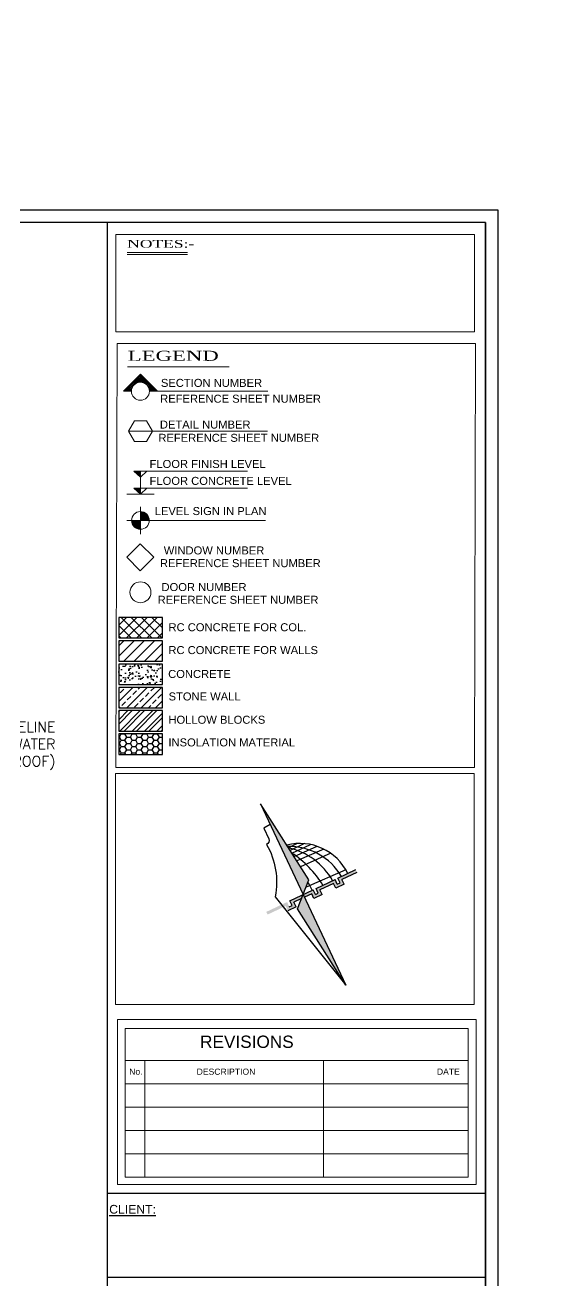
# Model space of a CAD drawing. Header units: inches. Extents: x 191440 to 383551, y 141400 to 284946.
# Drawn here: x 191716.23 to 191728.71, y 141495.03 to 141525.45 of the extents above; entities that cross this region are included whole.
import ezdxf
from ezdxf.enums import TextEntityAlignment as Align

# ---------------------------------------------------------------- set-up
doc = ezdxf.new("R2010")
doc.units = ezdxf.units.IN
doc.header["$MEASUREMENT"] = 0
doc.layers.add('I - Outline', color=60, linetype='Continuous')
doc.layers.add('Sanitary', color=6, linetype='Continuous')
doc.styles.add('ROMANS', font='romans', dxfattribs={"height": 1})
doc.styles.add('ROMANT', font='romantic.ttf', dxfattribs={"height": 20})
doc.styles.add('STYLE7', font='swissi.ttf')
doc.dimstyles.new('osama', dxfattribs={"dimtxt": 50, "dimasz": 45, "dimexe": 0.18, "dimexo": 0.0625, "dimgap": 0.2, "dimtad": 0, "dimdec": 0, "dimzin": 0, "dimdsep": 46, "dimtxsty": 'ROMANS', "dimcen": 0, "dimse1": 1, "dimse2": 1, "dimclrd": 3, "dimclre": 3, "dimclrt": 5, "dimadec": 0, "dimazin": 0, "dimtfac": 0.6, "dimtdec": 0, "dimtmove": 2, "dimatfit": 3, "dimfxl": 1, "dimtolj": 1, "dimtzin": 0, "dimarcsym": 0})

# ---------------------------------------------------------------- blocks, each defined once
blk = doc.blocks.new('A$C18BE6784')
h = blk.add_hatch(color=1)
h.paths.add_polyline_path([(0, 10.195), (0, 5.097), (0, 5.097), (0.583, 5.652)])
h.paths.add_polyline_path([(0, 5.097), (-0.569, 4.555), (0, 0)])
h = blk.add_hatch(color=1)
h.paths.add_polyline_path([(0, 10.195), (0, 5.097), (0, 5.097), (0.583, 5.652)])
h.paths.add_polyline_path([(0, 5.097), (-0.569, 4.555), (0, 0)])
h = blk.add_hatch(color=3)
h.paths.add_polyline_path([(2.953, 5.097), (1.953, 5.097), (1.953, 4.835), (1.794, 4.835), (1.794, 5.097), (0.725, 5.097), (0.725, 4.835), (0.566, 4.835), (0.566, 5.097), (0, 5.097), (0, 5.097), (0, 4.946), (0.412, 4.946), (0.412, 4.684), (0.874, 4.684), (0.874, 4.946), (1.64, 4.946), (1.64, 4.684), (2.103, 4.684), (2.103, 4.946), (2.953, 4.946)])
h.paths.add_polyline_path([(0, 5.097), (0, 5.097), (-0.745, 5.097), (-0.745, 4.835), (-0.904, 4.835), (-0.904, 5.097), (-1.216, 5.097), (-1.18, 4.946), (-1.058, 4.946), (-1.058, 4.684), (-0.596, 4.684), (-0.596, 4.946), (-0.158, 4.946)])
h.paths.add_polyline_path([(-1.216, 5.097), (-2.075, 5.097), (-2.075, 4.946), (-1.18, 4.946)])
h = blk.add_hatch(color=3)
h.paths.add_polyline_path([(2.953, 5.097), (1.953, 5.097), (1.953, 4.835), (1.794, 4.835), (1.794, 5.097), (0.725, 5.097), (0.725, 4.835), (0.566, 4.835), (0.566, 5.097), (0, 5.097), (0, 5.097), (0, 4.946), (0.412, 4.946), (0.412, 4.684), (0.874, 4.684), (0.874, 4.946), (1.64, 4.946), (1.64, 4.684), (2.103, 4.684), (2.103, 4.946), (2.953, 4.946)])
h.paths.add_polyline_path([(0, 5.097), (0, 5.097), (-0.745, 5.097), (-0.745, 4.835), (-0.904, 4.835), (-0.904, 5.097), (-1.216, 5.097), (-1.18, 4.946), (-1.058, 4.946), (-1.058, 4.684), (-0.596, 4.684), (-0.596, 4.946), (-0.158, 4.946)])
h.paths.add_polyline_path([(-1.216, 5.097), (-2.075, 5.097), (-2.075, 4.946), (-1.18, 4.946)])
for p, q in [((0.832, 7.569), (0.339, 7.556)), ((0.832, 7.569), (0.339, 7.556)), ((1.162, 7.407), (0.358, 7.407)), ((1.162, 7.407), (0.358, 7.407)), ((0.379, 7.246), (1.416, 7.239)), ((0.379, 7.246), (1.416, 7.239)), ((0.406, 7.032), (1.685, 7.011)), ((0.406, 7.032), (1.685, 7.011)), ((1.93, 6.739), (0.439, 6.773)), ((1.93, 6.739), (0.439, 6.773)), ((2.162, 6.392), (0.483, 6.43)), ((2.162, 6.392), (0.483, 6.43)), ((2.498, 5.307), (0.293, 5.376)), ((2.498, 5.307), (0.293, 5.376))]:
    blk.add_line(p, q)
at = {"color": 3}
for p, q in [((-0.596, 4.684), (-1.058, 4.684)), ((-0.596, 4.684), (-1.058, 4.684)), ((-0.904, 4.835), (-0.745, 4.835)), ((-0.904, 4.835), (-0.745, 4.835)), ((-0.745, 5.097), (0.566, 5.097)), ((-0.745, 4.835), (-0.745, 5.097)), ((-0.745, 5.097), (0.566, 5.097)), ((-0.745, 4.835), (-0.745, 5.097)), ((-0.158, 4.946), (-0.596, 4.946)), ((-0.596, 4.684), (-0.596, 4.946)), ((-0.158, 4.946), (-0.596, 4.946)), ((-0.596, 4.684), (-0.596, 4.946)), ((0.412, 4.946), (0, 4.946)), ((0.412, 4.946), (0, 4.946)), ((0.412, 4.684), (0.412, 4.946)), ((0.412, 4.684), (0.412, 4.946)), ((0.874, 4.684), (0.412, 4.684)), ((0.874, 4.684), (0.412, 4.684)), ((0.566, 4.835), (0.566, 5.097)), ((0.566, 4.835), (0.566, 5.097)), ((0.566, 4.835), (0.725, 4.835)), ((0.566, 4.835), (0.725, 4.835)), ((0.725, 5.097), (1.794, 5.097)), ((0.725, 4.835), (0.725, 5.097)), ((0.725, 5.097), (1.794, 5.097)), ((0.725, 4.835), (0.725, 5.097)), ((1.64, 4.946), (0.874, 4.946)), ((0.874, 4.684), (0.874, 4.946)), ((1.64, 4.946), (0.874, 4.946)), ((0.874, 4.684), (0.874, 4.946)), ((1.64, 4.684), (1.64, 4.946)), ((1.64, 4.684), (1.64, 4.946)), ((2.103, 4.684), (1.64, 4.684)), ((2.103, 4.684), (1.64, 4.684)), ((1.794, 4.835), (1.794, 5.097)), ((1.794, 4.835), (1.794, 5.097)), ((1.794, 4.835), (1.953, 4.835)), ((1.794, 4.835), (1.953, 4.835)), ((1.953, 5.097), (2.953, 5.097)), ((1.953, 4.835), (1.953, 5.097)), ((1.953, 5.097), (2.953, 5.097)), ((1.953, 4.835), (1.953, 5.097)), ((2.953, 4.946), (2.103, 4.946)), ((2.103, 4.684), (2.103, 4.946)), ((2.953, 4.946), (2.103, 4.946)), ((2.103, 4.684), (2.103, 4.946))]:
    blk.add_line(p, q, dxfattribs=at)
at = {"color": 1}
blk.add_lwpolyline([(0, 10.195), (0, 0), (-0.569, 4.555), (0.583, 5.652), (0, 10.195)], dxfattribs=at)
blk.add_lwpolyline([(0, 10.195), (0, 0), (-0.569, 4.555), (0.583, 5.652), (0, 10.195)], dxfattribs=at)
blk.add_lwpolyline([(0, 9.034), (-0.378, 8.997), (-0.378, 8.399, -0.373571), (-0.594, 8.194, -0.17897), (-1.337, 5.604), (0, 0)], format="xyb")
blk.add_lwpolyline([(0, 9.034), (-0.378, 8.997), (-0.378, 8.399, -0.373571), (-0.594, 8.194, -0.17897), (-1.337, 5.604), (0, 0)], format="xyb")
for centre, radius, start, end in [((-0.197, 5.067), 2.705, 0.64029, 79.04621), ((-0.197, 5.067), 2.705, 0.64029, 79.04621), ((-0.926, 4.825), 3.084, 5.05852, 66.01702), ((-0.926, 4.825), 3.084, 5.05852, 66.01702), ((-1.772, 4.849), 3.433, 4.14076, 52.06066), ((-1.772, 4.849), 3.433, 4.14076, 52.06066), ((-4.358, 4.433), 5.509, 6.92812, 30.71525), ((-4.358, 4.433), 5.509, 6.92812, 30.71525), ((-9.094, 4.766), 9.612, 1.97731, 4.73572), ((-9.094, 4.766), 9.612, 1.97731, 4.73572)]:
    blk.add_arc(centre, radius, start, end)

msp = doc.modelspace()

# ---------------------------------------------------------------- hatches: boundary and pattern name
at = {"layer": 'I - Outline'}
h = msp.add_hatch(dxfattribs=at)
h.set_pattern_fill('ANSI37', color=8, scale=1.411978)
h.set_pattern_definition([(45, (190816.17322, 141484.20381), (-0.124802422, 0.124802422), []), (135, (190816.17322, 141484.20381), (-0.124802422, -0.124802422), [])])
h.paths.add_polyline_path([(191719.55689, 141511.10199), (191718.49791, 141511.10199), (191718.49791, 141510.6078), (191719.55689, 141510.6078)])
h = msp.add_hatch(dxfattribs=at)
h.set_pattern_fill('ANSI31', color=8, scale=1.411978)
h.set_pattern_definition([(45, (190816.17322, 141484.20381), (-0.124802422, 0.124802422), [])])
h.paths.add_polyline_path([(191719.55689, 141510.04301), (191719.55689, 141510.5372), (191718.49791, 141510.5372), (191718.49791, 141510.04301)])
h = msp.add_hatch(dxfattribs=at)
h.set_pattern_fill('AR-CONC', color=8, scale=0.042359)
h.set_pattern_definition([(50, (190816.17322, 141484.2038), (0.30382673, -0.026581394), [0.03176951, -0.34946461]), (355, (190816.17322, 141484.2038), (-0.05877416, 0.31862367), [0.02541561, -0.27957169]), (100.451444, (190816.19854, 141484.2016), (0.24505257, 0.29204228), [0.02699993, -0.29699922]), (46.1842, (190816.17322, 141484.28853), (0.45207645, -0.07011289), [0.04765426, -0.52419691]), (96.635635, (190816.2109, 141484.2827), (0.3959167, 0.41263027), [0.04049992, -0.44549908]), (351.184164, (190816.17322, 141484.28853), (0.3959167, 0.41263027), [0.03812341, -0.41935753]), (21, (190816.21558, 141484.26735), (0.25284593, -0.17054673), [0.03176951, -0.34946461]), (326, (190816.21558, 141484.26735), (0.10306678, 0.30716882), [0.02541561, -0.27957169]), (71.451445, (190816.23665, 141484.25314), (0.35591271, 0.13662209), [0.02699993, -0.29699922]), (37.5, (190816.17322, 141484.20381), (0.005150835, 0.141011662), [0, -0.27618294, 0, -0.283807623, 0, -0.28063067]), (7.5, (190816.17322, 141484.20381), (0.111434537, 0.167070224), [0, -0.161812704, 0, -0.269829038, 0, -0.10695735]), (327.5, (190816.07876, 141484.20381), (0.226123696, -0.009554096), [0, -0.105898367, 0, -0.330402904, 0, -0.438419238]), (317.5, (190816.0364, 141484.2038), (0.24703385, 0.042403816), [0, -0.137667877, 0, -0.219421416, 0, -0.3113412])])
h.paths.add_polyline_path([(191719.55689, 141509.97241), (191718.49791, 141509.97241), (191718.49791, 141509.47822), (191719.55689, 141509.47822)])
h = msp.add_hatch(dxfattribs=at)
h.set_pattern_fill('ANSI33', color=8, scale=0.988385)
h.set_pattern_definition([(45, (190816.17322, 141484.2038), (-0.17472339, 0.17472339), []), (45, (190816.34795, 141484.2038), (-0.17472339, 0.17472339), [0.123548094, -0.061774047])])
h.paths.add_polyline_path([(191719.55689, 141509.40762), (191718.49791, 141509.40762), (191718.49791, 141508.91343), (191719.55689, 141508.91343)])
h = msp.add_hatch(dxfattribs=at)
h.set_pattern_fill('ANSI32', color=8, scale=0.564791)
h.set_pattern_definition([(45, (190816.17322, 141484.2038), (-0.149762906, 0.149762906), []), (45, (190816.27307, 141484.2038), (-0.149762906, 0.149762906), [])])
h.paths.add_polyline_path([(191719.55689, 141508.84283), (191718.49791, 141508.84283), (191718.49791, 141508.34864), (191719.55689, 141508.34864)])
h = msp.add_hatch(dxfattribs=at)
h.set_pattern_fill('HONEY', color=8, scale=0.705989)
h.set_pattern_definition([(0, (190816.173224, 141484.20381), (0.132372958, 0.076425563), [0.088248639, -0.176497278]), (120, (190816.173224, 141484.20381), (-0.132372958, 0.076425563), [0.088248639, -0.176497278]), (60, (190816.173224, 141484.20381), (0, 0.152851126), [-0.176497278, 0.088248639])])
h.paths.add_polyline_path([(191719.55689, 141508.27804), (191718.49791, 141508.27804), (191718.49791, 141507.78385), (191719.55689, 141507.78385)])

# ---------------------------------------------------------------- linework, layer by layer
msp.add_lwpolyline([(191727.69337, 141520.97305), (191670.19337, 141520.97305), (191670.19337, 141481.47305), (191727.69337, 141481.47305), (191727.69337, 141520.97305)])
msp.add_lwpolyline([(191727.39337, 141520.67305), (191670.49337, 141520.67305), (191670.49337, 141481.77305), (191727.39337, 141481.77305)], close=True)
at = {"layer": 'I - Outline', "color": 7}
for p, q in [((191718.22978, 141481.77305), (191718.23038, 141520.67292)), ((191727.39337, 141520.67305), (191727.39337, 141481.77305)), ((191727.40016, 141497.14473), (191718.22931, 141497.1446)), ((191727.38366, 141495.11167), (191718.23069, 141495.11154))]:
    msp.add_line(p, q, dxfattribs=at)
at = {"layer": 'I - Outline', "color": 8, "lineweight": 0}
for p, q in [((191718.43014, 141518.02063), (191718.43038, 141520.37921)), ((191718.43038, 141520.37921), (191727.1223, 141520.37933)), ((191727.1223, 141520.37933), (191727.12206, 141518.02075)), ((191718.69977, 141519.94355), (191720.1628, 141519.94358)), ((191718.69977, 141519.89539), (191720.1628, 141519.89542)), ((191727.12206, 141518.02075), (191718.43014, 141518.02063)), ((191718.43033, 141507.46792), (191718.45848, 141517.73823)), ((191718.45848, 141517.73823), (191727.1504, 141517.73835)), ((191727.1504, 141517.73835), (191727.12225, 141507.46804)), ((191718.7097, 141517.1735), (191721.17247, 141517.17355)), ((191718.7903, 141516.58274), (191718.70301, 141516.67002)), ((191718.80831, 141516.61147), (191718.72639, 141516.6934)), ((191718.7305, 141516.58274), (191718.83081, 141516.68306)), ((191718.8169, 141516.64963), (191718.74976, 141516.71677)), ((191718.83061, 141516.68267), (191718.77313, 141516.74014)), ((191718.84845, 141516.71157), (191718.7965, 141516.76352)), ((191718.86998, 141516.73679), (191718.81987, 141516.78689)), ((191718.89507, 141516.75844), (191718.84325, 141516.81026)), ((191718.92384, 141516.77642), (191718.86662, 141516.83364)), ((191718.95673, 141516.79028), (191718.88999, 141516.85701)), ((191718.99467, 141516.79907), (191718.91336, 141516.88038)), ((191718.92451, 141516.77676), (191719.02483, 141516.87708)), ((191718.99338, 141516.79889), (191719.02483, 141516.83034)), ((191719.09908, 141516.78816), (191719.02483, 141516.86241)), ((191719.03985, 141516.80065), (191719.02483, 141516.81567)), ((191719.08163, 141516.79365), (191719.15619, 141516.86821)), ((191719.11597, 141516.78124), (191719.17956, 141516.84484)), ((191719.14597, 141516.7645), (191719.20294, 141516.82147)), ((191719.17219, 141516.74397), (191719.22631, 141516.7981)), ((191719.19484, 141516.71988), (191719.24968, 141516.77473)), ((191719.21387, 141516.69216), (191719.27306, 141516.75135)), ((191719.22895, 141516.66049), (191719.29643, 141516.72798)), ((191719.3045, 141516.58275), (191719.23024, 141516.65701)), ((191719.2393, 141516.6241), (191719.3198, 141516.70461)), ((191719.2447, 141516.58275), (191719.34318, 141516.68124)), ((191719.29144, 141516.58275), (191719.36655, 141516.65786)), ((191718.80641, 141516.58274), (191718.61573, 141516.58274)), ((191718.65006, 141516.58274), (191718.6329, 141516.5999)), ((191718.6968, 141516.58274), (191718.65627, 141516.62328)), ((191718.74355, 141516.58274), (191718.67964, 141516.64665)), ((191718.77724, 141516.58274), (191718.80869, 141516.61419)), ((191719.25775, 141516.58275), (191719.24273, 141516.59777)), ((191722.11709, 141516.58281), (191719.24325, 141516.58275)), ((191719.33819, 141516.58275), (191719.38992, 141516.63449)), ((191719.38493, 141516.58276), (191719.4133, 141516.61112)), ((191719.43168, 141516.58276), (191719.43667, 141516.58775)), ((191718.87899, 141515.86794), (191718.73313, 141515.6153)), ((191719.17071, 141515.86795), (191718.87899, 141515.86794)), ((191719.31657, 141515.61531), (191719.17071, 141515.86795)), ((191722.1079, 141515.61537), (191718.73313, 141515.6153)), ((191718.73313, 141515.6153), (191718.879, 141515.36267)), ((191719.17072, 141515.36267), (191719.31657, 141515.61531)), ((191718.879, 141515.36267), (191719.17072, 141515.36267)), ((191718.8685, 141514.64717), (191721.61693, 141514.64722)), ((191719.02487, 141514.49713), (191718.8685, 141514.64717)), ((191718.87586, 141514.64011), (191718.88292, 141514.64717)), ((191718.88381, 141514.63248), (191718.89851, 141514.64717)), ((191718.89176, 141514.62485), (191718.91409, 141514.64717)), ((191718.89972, 141514.61722), (191718.92967, 141514.64717)), ((191718.90767, 141514.60959), (191718.94525, 141514.64717)), ((191718.91562, 141514.60196), (191718.96083, 141514.64717)), ((191718.92357, 141514.59433), (191718.97641, 141514.64717)), ((191718.93152, 141514.5867), (191718.992, 141514.64717)), ((191718.93948, 141514.57907), (191719.00758, 141514.64717)), ((191718.94743, 141514.57144), (191719.02316, 141514.64717)), ((191718.95538, 141514.56381), (191719.02487, 141514.6333)), ((191718.96333, 141514.55618), (191719.02487, 141514.61772)), ((191718.97128, 141514.54855), (191719.02487, 141514.60214)), ((191718.97924, 141514.54092), (191719.02487, 141514.58656)), ((191718.98719, 141514.53329), (191719.02487, 141514.57097)), ((191718.99514, 141514.52566), (191719.02487, 141514.55539)), ((191719.00309, 141514.51803), (191719.02487, 141514.53981)), ((191719.01104, 141514.5104), (191719.02487, 141514.52423)), ((191719.02487, 141514.49713), (191719.18124, 141514.64718)), ((191719.02487, 141514.64717), (191719.02488, 141514.08558)), ((191718.86851, 141514.23562), (191721.61694, 141514.23568)), ((191719.02488, 141514.08558), (191718.86851, 141514.23562)), ((191718.87259, 141514.2317), (191718.87651, 141514.23562)), ((191718.88054, 141514.22407), (191718.89209, 141514.23562)), ((191718.8885, 141514.21644), (191718.90767, 141514.23562)), ((191718.89645, 141514.20881), (191718.92326, 141514.23562)), ((191718.9044, 141514.20118), (191718.93884, 141514.23562)), ((191718.91235, 141514.19355), (191718.95442, 141514.23562)), ((191718.9203, 141514.18592), (191718.97, 141514.23562)), ((191718.92826, 141514.17829), (191718.98558, 141514.23562)), ((191718.93621, 141514.17066), (191719.00117, 141514.23563)), ((191718.94416, 141514.16303), (191719.01675, 141514.23563)), ((191718.95211, 141514.1554), (191719.02488, 141514.22817)), ((191719.019, 141514.50277), (191719.02487, 141514.50865)), ((191719.02488, 141514.08558), (191719.18125, 141514.23563)), ((191718.69382, 141514.08558), (191719.35594, 141514.08559)), ((191718.96006, 141514.14777), (191719.02488, 141514.21259)), ((191718.96802, 141514.14014), (191719.02488, 141514.19701)), ((191718.97597, 141514.13251), (191719.02488, 141514.18143)), ((191718.98392, 141514.12488), (191719.02488, 141514.16585)), ((191718.99187, 141514.11725), (191719.02488, 141514.15026)), ((191718.99982, 141514.10963), (191719.02488, 141514.13468)), ((191719.00777, 141514.102), (191719.02488, 141514.1191)), ((191719.01573, 141514.09437), (191719.02488, 141514.10352)), ((191719.02368, 141514.08674), (191719.02488, 141514.08794)), ((191719.02489, 141513.78217), (191719.0249, 141513.12005)), ((191719.02489, 141513.65165), (191719.0385, 141513.66525)), ((191719.02489, 141513.63606), (191719.0527, 141513.66388)), ((191719.02489, 141513.62048), (191719.0661, 141513.66169)), ((191719.02489, 141513.6049), (191719.07879, 141513.65881)), ((191719.02489, 141513.58932), (191719.09086, 141513.65529)), ((191719.02489, 141513.57374), (191719.10236, 141513.65121)), ((191719.02489, 141513.55815), (191719.11334, 141513.64661)), ((191719.02489, 141513.54257), (191719.12383, 141513.64152)), ((191719.02489, 141513.52699), (191719.13386, 141513.63596)), ((191719.02489, 141513.51141), (191719.14344, 141513.62996)), ((191719.02489, 141513.49583), (191719.1526, 141513.62354)), ((191719.02489, 141513.48025), (191719.16135, 141513.61671)), ((191719.02489, 141513.46466), (191719.16969, 141513.60947)), ((191718.69383, 141513.45111), (191722.0595, 141513.45117)), ((191718.81075, 141513.4375), (191718.82436, 141513.45111)), ((191718.81213, 141513.4233), (191718.83994, 141513.45111)), ((191718.81431, 141513.4099), (191718.85552, 141513.45111)), ((191718.8172, 141513.3972), (191718.8711, 141513.45111)), ((191718.82071, 141513.38514), (191718.88669, 141513.45111)), ((191718.8248, 141513.37363), (191718.90227, 141513.45111)), ((191718.8294, 141513.36266), (191718.91785, 141513.45111)), ((191718.83449, 141513.35217), (191718.93343, 141513.45111)), ((191718.84005, 141513.34214), (191718.94901, 141513.45111)), ((191718.84605, 141513.33256), (191718.9646, 141513.45111)), ((191718.85247, 141513.3234), (191718.98018, 141513.45111)), ((191718.8593, 141513.31465), (191718.99576, 141513.45111)), ((191718.86654, 141513.30631), (191719.01134, 141513.45111)), ((191718.87419, 141513.29837), (191719.02489, 141513.44908)), ((191718.88223, 141513.29083), (191719.02489, 141513.4335)), ((191718.89068, 141513.2837), (191719.02489, 141513.41792)), ((191718.89953, 141513.27697), (191719.02489, 141513.40234)), ((191718.9088, 141513.27066), (191719.02489, 141513.38675)), ((191718.9185, 141513.26477), (191719.02489, 141513.37117)), ((191718.92864, 141513.25934), (191719.02489, 141513.35559)), ((191718.93926, 141513.25437), (191719.02489, 141513.34001)), ((191718.95037, 141513.2499), (191719.02489, 141513.32443)), ((191718.96201, 141513.24596), (191719.02489, 141513.30885)), ((191719.02692, 141513.45111), (191719.17763, 141513.60182)), ((191719.04251, 141513.45111), (191719.18517, 141513.59378)), ((191719.05809, 141513.45111), (191719.1923, 141513.58533)), ((191719.07367, 141513.45111), (191719.19903, 141513.57648)), ((191719.08925, 141513.45111), (191719.20534, 141513.56721)), ((191719.10483, 141513.45111), (191719.21123, 141513.55751)), ((191719.12041, 141513.45111), (191719.21666, 141513.54737)), ((191719.136, 141513.45111), (191719.22163, 141513.53676)), ((191719.15158, 141513.45112), (191719.2261, 141513.52565)), ((191719.16716, 141513.45112), (191719.23004, 141513.514)), ((191719.18274, 141513.45112), (191719.2334, 141513.50177)), ((191719.19832, 141513.45112), (191719.23611, 141513.48891)), ((191719.21391, 141513.45112), (191719.2381, 141513.47531)), ((191719.22949, 141513.45112), (191719.23924, 141513.46087)), ((191718.97424, 141513.2426), (191719.0249, 141513.29326)), ((191718.98711, 141513.23989), (191719.0249, 141513.27768)), ((191719.0007, 141513.23791), (191719.0249, 141513.2621)), ((191719.01514, 141513.23676), (191719.0249, 141513.24652)), ((191719.02146, 141512.88843), (191718.69385, 141512.56081)), ((191719.34908, 141512.56083), (191719.02146, 141512.88843)), ((191718.69385, 141512.56081), (191719.02147, 141512.23321)), ((191719.02147, 141512.23321), (191719.34908, 141512.56083)), ((191718.42134, 141507.32125), (191727.11326, 141507.32137)), ((191718.42145, 141501.72498), (191718.42134, 141507.32125)), ((191727.12225, 141507.46804), (191718.43033, 141507.46792)), ((191727.11326, 141507.32137), (191727.11337, 141501.7251)), ((191727.11337, 141501.7251), (191718.42145, 141501.72498)), ((191718.46869, 141501.36274), (191727.16061, 141501.36286)), ((191718.46877, 141497.35831), (191718.46869, 141501.36274)), ((191718.65832, 141501.13872), (191726.97099, 141501.13883)), ((191718.65839, 141497.54236), (191718.65832, 141501.13872)), ((191726.97099, 141501.13883), (191726.97106, 141497.54247)), ((191727.16061, 141501.36286), (191727.16069, 141497.35843)), ((191718.65834, 141500.36783), (191726.97101, 141500.36794)), ((191719.13449, 141500.36784), (191719.13454, 141497.54237)), ((191723.46326, 141500.36792), (191723.46332, 141497.54245)), ((191718.65835, 141499.80273), (191726.97102, 141499.80284)), ((191718.65836, 141499.23764), (191726.97103, 141499.23775)), ((191718.65837, 141498.67255), (191726.97104, 141498.67266)), ((191718.65838, 141498.10745), (191726.97105, 141498.10756)), ((191726.97106, 141497.54247), (191718.65839, 141497.54236)), ((191727.16069, 141497.35843), (191718.46877, 141497.35831))]:
    msp.add_line(p, q, dxfattribs=at)
at = {"layer": 'I - Outline', "color": 8}
for p, q in [((191718.61573, 141516.58274), (191719.02869, 141516.99571)), ((191718.63701, 141516.58274), (191719.02482, 141516.97058)), ((191719.02483, 141516.9559), (191719.00685, 141516.97388)), ((191719.02483, 141516.80117), (191719.02482, 141516.99185)), ((191719.02482, 141516.97058), (191719.03932, 141516.98508)), ((191719.02483, 141516.92383), (191719.0627, 141516.9617)), ((191719.39799, 141516.58276), (191719.02483, 141516.9559)), ((191719.44166, 141516.58276), (191719.02869, 141516.99571)), ((191718.68375, 141516.58274), (191719.02483, 141516.92383)), ((191719.02483, 141516.81567), (191718.93674, 141516.90376)), ((191719.02483, 141516.86241), (191718.96011, 141516.92713)), ((191719.02483, 141516.90916), (191718.98348, 141516.9505)), ((191719.02483, 141516.87708), (191719.08607, 141516.93833)), ((191719.02483, 141516.83034), (191719.10944, 141516.91496)), ((191719.35124, 141516.58275), (191719.02483, 141516.90916)), ((191719.04174, 141516.80051), (191719.13282, 141516.89159))]:
    msp.add_line(p, q, dxfattribs=at)
for points in [[(191719.55689, 141511.10199), (191718.49791, 141511.10199), (191718.49791, 141510.6078), (191719.55689, 141510.6078)], [(191719.55689, 141510.5372), (191718.49791, 141510.5372), (191718.49791, 141510.04301), (191719.55689, 141510.04301)], [(191719.55689, 141509.97241), (191718.49791, 141509.97241), (191718.49791, 141509.47822), (191719.55689, 141509.47822)], [(191719.55689, 141509.40762), (191718.49791, 141509.40762), (191718.49791, 141508.91343), (191719.55689, 141508.91343)], [(191719.55689, 141508.84283), (191718.49791, 141508.84283), (191718.49791, 141508.34864), (191719.55689, 141508.34864)], [(191719.55689, 141508.27804), (191718.49791, 141508.27804), (191718.49791, 141507.78385), (191719.55689, 141507.78385)]]:
    msp.add_lwpolyline(points, close=True, dxfattribs=at)
at = {"layer": 'I - Outline', "color": 8, "lineweight": 0}
for centre, radius in [((191719.02483, 141516.58275), 0.21842), ((191719.02489, 141513.45111), 0.21457), ((191719.02493, 141511.71062), 0.25338)]:
    msp.add_circle(centre, radius, dxfattribs=at)

# ---------------------------------------------------------------- block references
at = {"layer": 'I - Outline', "xscale": 0.4765426499250019, "yscale": 0.4765426499250019, "zscale": 0.4765426499250019, "rotation": 25.27292007163545}
msp.add_blockref('A$C18BE6784', (191724.00744, 141502.19284), dxfattribs=at)

# ---------------------------------------------------------------- texts
at = {"color": 7, "insert": (191716.96479, 141508.57418), "char_height": 0.25, "attachment_point": 3, "style": 'ROMANS'}
msp.add_mtext('\\A1;20MM HDPE PIPELINE\\PFROM 500L WATER \\PTANK (ROOF)', dxfattribs=at)
at = {"layer": 'I - Outline', "color": 7, "style": 'ROMANT', "width": 1.5}
for s, height, p in [('NOTES:-', 0.187366, (191718.70312, 141520.06018)), ('LEGEND', 0.243576, (191718.71708, 141517.31916))]:
    msp.add_text(s, height=height, rotation=0.001094, dxfattribs=at).set_placement(p)
at = {"layer": 'I - Outline', "color": 8, "lineweight": 0, "style": 'STYLE7'}
for s, height, p in [('SECTION NUMBER', 0.1939171, (191719.52123, 141516.68734)), ('REFERENCE SHEET NUMBER', 0.1939171, (191719.5031, 141516.30413)), ('DETAIL NUMBER', 0.1939171, (191719.49616, 141515.67824)), ('REFERENCE SHEET NUMBER', 0.1939171, (191719.45988, 141515.35687)), ('FLOOR FINISH LEVEL', 0.1939171, (191719.2461, 141514.72318)), ('FLOOR CONCRETE LEVEL', 0.1939171, (191719.24631, 141514.3132)), ('LEVEL SIGN IN PLAN', 0.1939171, (191719.37112, 141513.58182)), ('WINDOW NUMBER', 0.1939171, (191719.59114, 141512.62822)), ('REFERENCE SHEET NUMBER', 0.1939171, (191719.4982, 141512.31968)), ('DOOR NUMBER', 0.1939171, (191719.53532, 141511.74069)), ('REFERENCE SHEET NUMBER', 0.1939171, (191719.44238, 141511.43216)), ('RC CONCRETE FOR COL.', 0.1939171, (191719.70525, 141510.76662)), ('RC CONCRETE FOR WALLS', 0.1939171, (191719.70283, 141510.21353)), ('CONCRETE', 0.193917, (191719.69694, 141509.63478)), ('STONE WALL', 0.193917, (191719.70693, 141509.0903)), ('HOLLOW BLOCKS', 0.1939171, (191719.70366, 141508.52549)), ('INSOLATION MATERIAL', 0.1939171, (191719.70367, 141507.97654))]:
    msp.add_text(s, height=height, rotation=0.001094, dxfattribs=at).set_placement(p)
at = {"layer": 'I - Outline', "color": 4, "style": 'STYLE7'}
for s, height, p in [('REVISIONS', 0.298334, (191720.47038, 141500.67112)), ('No.', 0.149167, (191718.75256, 141500.02238)), ('DESCRIPTION', 0.149167, (191720.38722, 141500.02049)), ('DATE', 0.149167, (191726.21213, 141500.0207))]:
    msp.add_text(s, height=height, rotation=0.001094, dxfattribs=at).set_placement(p)
msp.add_text('%%UCLIENT:', height=0.211797, rotation=0.001094, dxfattribs=at).set_placement((191718.83481, 141496.65507), align=Align.CENTER)

# ---------------------------------------------------------------- leaders
at = {"layer": 'Sanitary', "ltscale": 0.5}
for points in [[(191679.58377, 141509.90401, -678.405), (191680.03208, 141510.20539, -678.405), (191680.49418, 141510.15354, -678.405)], [(191675.38954, 141510.27096, -678.405), (191675.70914, 141509.2026, -678.405), (191676.17237, 141509.16208, -678.405)], [(191698.13549, 141499.92122, -678.405), (191698.6235, 141498.43503, -678.405), (191699.00317, 141498.40181, -678.405)]]:
    msp.add_leader(points, dimstyle='osama', override={"dimasz": 100, "dimgap": 0.09}, dxfattribs=at)

doc.saveas('drawing.dxf')
